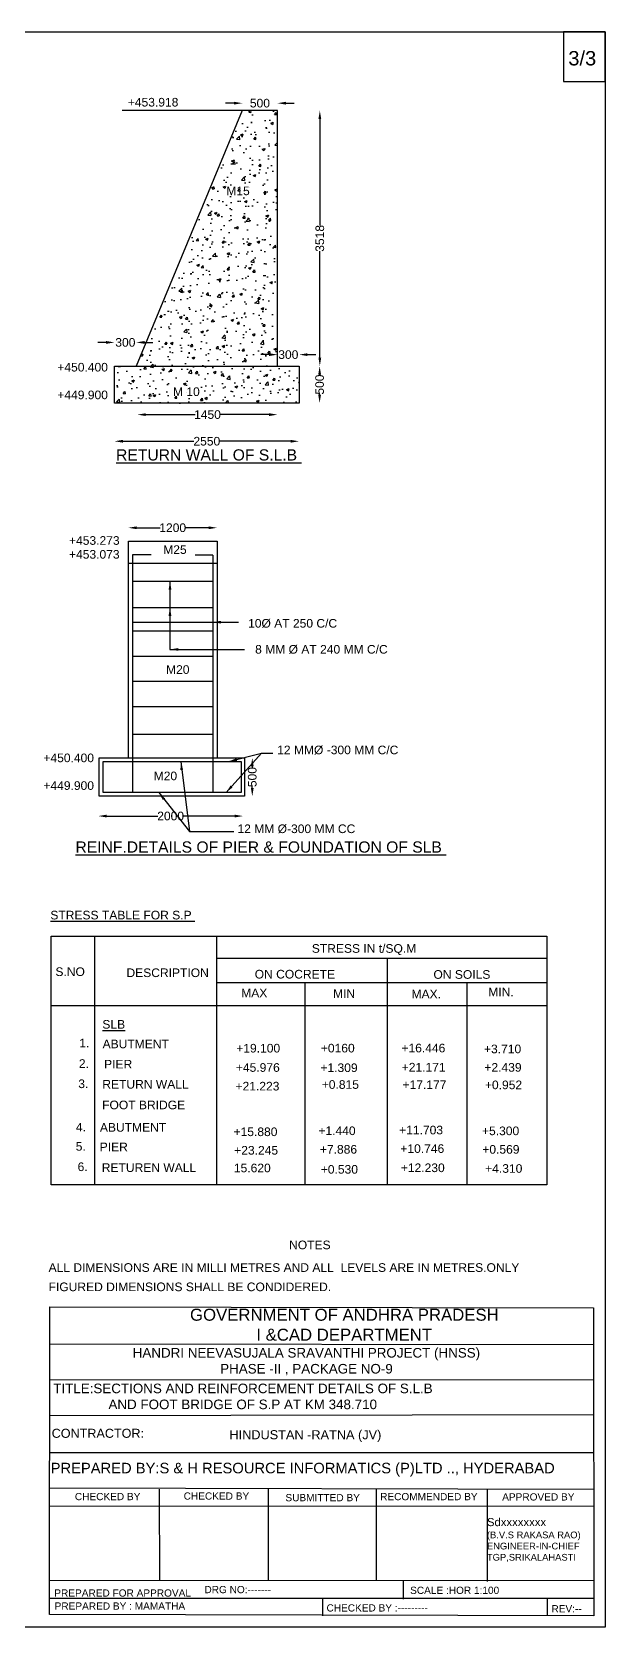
# Model space of a CAD drawing. Header units: millimetres. Extents: x 1624337 to 2150848, y 45237321 to 45570368.
# Drawn here: x 2031247 to 2150848, y 45237321 to 45570368 of the extents above; entities that cross this region are included whole.
import ezdxf

# ---------------------------------------------------------------- set-up
doc = ezdxf.new("R2010")
doc.units = ezdxf.units.MM
doc.header["$MEASUREMENT"] = 0
for name, color, linetype in [('DIMENSIONS', 7, 'Continuous'), ('DRAWING', 2, 'Continuous'), ('TEXT', 7, 'Continuous')]:
    doc.layers.add(name, color=color, linetype=linetype)
doc.styles.get("Standard").update_dxf_attribs({"font": 'arial.ttf', "height": 1800})
doc.dimstyles.get("Standard").update_dxf_attribs({"dimtxt": 1800, "dimasz": 1750, "dimexe": 0.18, "dimexo": 0.0625, "dimgap": 0.09, "dimtad": 0, "dimdec": 0, "dimzin": 0, "dimdsep": 46, "dimtxsty": 'Standard', "dimcen": 0.09, "dimse1": 1, "dimse2": 1, "dimadec": 0, "dimazin": 0, "dimtfac": 1, "dimtdec": 0, "dimtofl": 0, "dimtmove": 0, "dimatfit": 3, "dimfxl": 1, "dimtolj": 1, "dimtzin": 0, "dimarcsym": 0})
pattern_1 = [(50, (0, 0), (5379.45137, -470.641), [562.5, -6187.5]), (355, (0, 0), (-1040.635, 5641.441), [450, -4950]), (100.4514, (448.3, -39), (4338.82036, 5170.79657), [478.0514, -5258.56584]), (46.1842, (0, 1500), (8004.3079, -1241.3926), [843.75, -9281.25]), (96.6356, (667, 1396.6), (7009.9703, 7305.884), [717.0772, -7887.8475]), (351.1842, (0, 1500), (7009.9646, 7305.8895), [675, -7425]), (21, (750, 1125), (4476.8029, -3019.6417), [562.5, -6187.5]), (326, (750, 1125), (1824.865, 5438.62534), [450, -4950]), (71.4514, (1123, 873.4), (6301.6697, 2418.9787), [478.0514, -5258.56584]), (37.5, (0, 0), (91.198915, 2496.7039), [0, -4890, 0, -5025, 0, -4968.75]), (7.5, (0, 0), (1973.02153, 2958.08784), [0, -2865, 0, -4777.5, 0, -1893.75]), (327.5, (-1672.5, 0), (4003.66827, -169.16154), [0, -1875, 0, -5850, 0, -7762.5]), (317.5, (-2422.5, 0), (4373.89627, 750.78737), [0, -2437.5, 0, -3885, 0, -5512.5])]

# ---------------------------------------------------------------- blocks, each defined once
blk = doc.blocks.new('*D86')
at = {"layer": 'Defpoints', "color": 0, "transparency": 16777216}
for p in [(2082501, 45555484), (2075151, 45553932), (2082501, 45553932)]:
    blk.add_point(p, dxfattribs=at)
at = {"layer": 'TEXT', "color": 0, "lineweight": -2, "transparency": 16777216}
for p, q in [((2073401, 45555484), (2071651, 45555484)), ((2084251, 45555484), (2086001, 45555484))]:
    blk.add_line(p, q, dxfattribs=at)
at = {"layer": 'TEXT', "color": 0, "transparency": 16777216}
for points in [[(2073401, 45555776), (2073401, 45555192), (2075151, 45555484)], [(2084251, 45555776), (2084251, 45555192), (2082501, 45555484)]]:
    blk.add_solid(points, dxfattribs=at)
at = {"layer": 'TEXT', "color": 0, "transparency": 16777216, "insert": (2078826, 45555484), "char_height": 1800, "attachment_point": 5}
blk.add_mtext('\\A1;500', dxfattribs=at)
blk = doc.blocks.new('*D87')
at = {"layer": 'Defpoints', "color": 0, "transparency": 16777216}
for p in [(2081979, 45553932), (2082501, 45500584), (2091326, 45500584)]:
    blk.add_point(p, dxfattribs=at)
at = {"layer": 'TEXT', "color": 0, "lineweight": -2, "transparency": 16777216}
for p, q in [((2091326, 45552182), (2091326, 45529947)), ((2091326, 45502334), (2091326, 45524569))]:
    blk.add_line(p, q, dxfattribs=at)
at = {"layer": 'TEXT', "color": 0, "transparency": 16777216}
for points in [[(2091035, 45552182), (2091618, 45552182), (2091326, 45553932)], [(2091035, 45502334), (2091618, 45502334), (2091326, 45500584)]]:
    blk.add_solid(points, dxfattribs=at)
at = {"layer": 'TEXT', "color": 0, "transparency": 16777216, "insert": (2091326, 45527258), "char_height": 1800, "attachment_point": 5, "rotation": 90}
blk.add_mtext('\\A1;3518', dxfattribs=at)
blk = doc.blocks.new('*D88')
at = {"layer": 'Defpoints', "color": 0, "transparency": 16777216}
for p in [(2087001, 45500584), (2087001, 45492875), (2091282, 45492875)]:
    blk.add_point(p, dxfattribs=at)
at = {"layer": 'TEXT', "color": 0, "lineweight": -2, "transparency": 16777216}
for p, q in [((2091282, 45498834), (2091282, 45498715)), ((2091282, 45494625), (2091282, 45494744))]:
    blk.add_line(p, q, dxfattribs=at)
at = {"layer": 'TEXT', "color": 0, "transparency": 16777216}
for points in [[(2090990, 45498834), (2091574, 45498834), (2091282, 45500584)], [(2090990, 45494625), (2091574, 45494625), (2091282, 45492875)]]:
    blk.add_solid(points, dxfattribs=at)
at = {"layer": 'TEXT', "color": 0, "transparency": 16777216, "insert": (2091282, 45496730), "char_height": 1800, "attachment_point": 5, "rotation": 90}
blk.add_mtext('\\A1;500', dxfattribs=at)
blk = doc.blocks.new('*D89')
at = {"layer": 'Defpoints', "color": 0, "transparency": 16777216}
for p in [(2087001, 45502987), (2082501, 45500584), (2087001, 45500584)]:
    blk.add_point(p, dxfattribs=at)
at = {"layer": 'TEXT', "color": 0, "lineweight": -2, "transparency": 16777216}
for p, q in [((2080751, 45502987), (2079001, 45502987)), ((2088751, 45502987), (2090501, 45502987))]:
    blk.add_line(p, q, dxfattribs=at)
at = {"layer": 'TEXT', "color": 0, "transparency": 16777216}
for points in [[(2080751, 45503279), (2080751, 45502695), (2082501, 45502987)], [(2088751, 45503279), (2088751, 45502695), (2087001, 45502987)]]:
    blk.add_solid(points, dxfattribs=at)
at = {"layer": 'TEXT', "color": 0, "transparency": 16777216, "insert": (2084751, 45502987), "char_height": 1800, "attachment_point": 5}
blk.add_mtext('\\A1;300', dxfattribs=at)
blk = doc.blocks.new('*D90')
at = {"layer": 'Defpoints', "color": 0, "transparency": 16777216}
for p in [(2053009, 45505534), (2048484, 45500584), (2053009, 45500584)]:
    blk.add_point(p, dxfattribs=at)
at = {"layer": 'TEXT', "color": 0, "lineweight": -2, "transparency": 16777216}
for p, q in [((2046734, 45505534), (2044984, 45505534)), ((2054759, 45505534), (2056509, 45505534))]:
    blk.add_line(p, q, dxfattribs=at)
at = {"layer": 'TEXT', "color": 0, "transparency": 16777216}
for points in [[(2046734, 45505826), (2046734, 45505242), (2048484, 45505534)], [(2054759, 45505826), (2054759, 45505242), (2053009, 45505534)]]:
    blk.add_solid(points, dxfattribs=at)
at = {"layer": 'TEXT', "color": 0, "transparency": 16777216, "insert": (2050747, 45505534), "char_height": 1800, "attachment_point": 5}
blk.add_mtext('\\A1;300', dxfattribs=at)
blk = doc.blocks.new('*D91')
at = {"layer": 'Defpoints', "color": 0, "transparency": 16777216}
for p in [(2053262, 45500584), (2082501, 45500584), (2082501, 45490463)]:
    blk.add_point(p, dxfattribs=at)
at = {"layer": 'TEXT', "color": 0, "lineweight": -2, "transparency": 16777216}
for p, q in [((2055012, 45490463), (2065281, 45490463)), ((2080751, 45490463), (2070482, 45490463))]:
    blk.add_line(p, q, dxfattribs=at)
at = {"layer": 'TEXT', "color": 0, "transparency": 16777216}
for points in [[(2055012, 45490754), (2055012, 45490171), (2053262, 45490463)], [(2080751, 45490754), (2080751, 45490171), (2082501, 45490463)]]:
    blk.add_solid(points, dxfattribs=at)
at = {"layer": 'TEXT', "color": 0, "transparency": 16777216, "insert": (2067881, 45490463), "char_height": 1800, "attachment_point": 5}
blk.add_mtext('\\A1;1450', dxfattribs=at)
blk = doc.blocks.new('*D92')
at = {"layer": 'Defpoints', "color": 0, "transparency": 16777216}
for p in [(2048484, 45492875), (2087001, 45492875), (2048484, 45484899)]:
    blk.add_point(p, dxfattribs=at)
at = {"layer": 'TEXT', "color": 0, "lineweight": -2, "transparency": 16777216}
for p, q in [((2050234, 45484899), (2065042, 45484899)), ((2085251, 45484899), (2070442, 45484899))]:
    blk.add_line(p, q, dxfattribs=at)
at = {"layer": 'TEXT', "color": 0, "transparency": 16777216}
for points in [[(2050234, 45485191), (2050234, 45484608), (2048484, 45484899)], [(2085251, 45485191), (2085251, 45484608), (2087001, 45484899)]]:
    blk.add_solid(points, dxfattribs=at)
at = {"layer": 'TEXT', "color": 0, "transparency": 16777216, "insert": (2067742, 45484899), "char_height": 1800, "attachment_point": 5}
blk.add_mtext('\\A1;2550', dxfattribs=at)
blk = doc.blocks.new('*D93')
at = {"layer": 'Defpoints', "color": 0, "transparency": 16777216}
for p in [(2069872, 45466842), (2051372, 45464051), (2069872, 45464051)]:
    blk.add_point(p, dxfattribs=at)
at = {"layer": 'TEXT', "color": 0, "lineweight": -2, "transparency": 16777216}
for p, q in [((2053122, 45466842), (2058022, 45466842)), ((2068122, 45466842), (2063222, 45466842))]:
    blk.add_line(p, q, dxfattribs=at)
at = {"layer": 'TEXT', "color": 0, "transparency": 16777216}
for points in [[(2053122, 45467133), (2053122, 45466550), (2051372, 45466842)], [(2068122, 45467133), (2068122, 45466550), (2069872, 45466842)]]:
    blk.add_solid(points, dxfattribs=at)
at = {"layer": 'TEXT', "color": 0, "transparency": 16777216, "insert": (2060622, 45466842), "char_height": 1800, "attachment_point": 5}
blk.add_mtext('\\A1;1200', dxfattribs=at)
blk = doc.blocks.new('*D94')
at = {"layer": 'Defpoints', "color": 0, "transparency": 16777216}
for p in [(2045096, 45407050), (2075291, 45407050), (2075291, 45406651)]:
    blk.add_point(p, dxfattribs=at)
at = {"layer": 'TEXT', "color": 0, "lineweight": -2, "transparency": 16777216}
for p, q in [((2046846, 45406651), (2057493, 45406651)), ((2073541, 45406651), (2062894, 45406651))]:
    blk.add_line(p, q, dxfattribs=at)
at = {"layer": 'TEXT', "color": 0, "transparency": 16777216}
for points in [[(2046846, 45406942), (2046846, 45406359), (2045096, 45406651)], [(2073541, 45406942), (2073541, 45406359), (2075291, 45406651)]]:
    blk.add_solid(points, dxfattribs=at)
at = {"layer": 'TEXT', "color": 0, "transparency": 16777216, "insert": (2060194, 45406651), "char_height": 1800, "attachment_point": 5}
blk.add_mtext('\\A1;2000', dxfattribs=at)
blk = doc.blocks.new('*D95')
at = {"layer": 'Defpoints', "color": 0, "transparency": 16777216}
for p in [(2075585, 45418803), (2077230, 45418803), (2075585, 45410773)]:
    blk.add_point(p, dxfattribs=at)
at = {"layer": 'TEXT', "color": 0, "lineweight": -2, "transparency": 16777216}
for p, q in [((2077230, 45417053), (2077230, 45416773)), ((2077230, 45412523), (2077230, 45412802))]:
    blk.add_line(p, q, dxfattribs=at)
at = {"layer": 'TEXT', "color": 0, "transparency": 16777216}
for points in [[(2076938, 45417053), (2077521, 45417053), (2077230, 45418803)], [(2076938, 45412523), (2077521, 45412523), (2077230, 45410773)]]:
    blk.add_solid(points, dxfattribs=at)
at = {"layer": 'TEXT', "color": 0, "transparency": 16777216, "insert": (2077230, 45414788), "char_height": 1800, "attachment_point": 5, "rotation": 90}
blk.add_mtext('\\A1;500', dxfattribs=at)

msp = doc.modelspace()

# ---------------------------------------------------------------- hatches: boundary and pattern name
at = {"layer": 'DRAWING'}
h = msp.add_hatch(dxfattribs=at)
h.set_pattern_fill('AR-CONC', color=0, scale=750, style=0)
h.set_pattern_definition(pattern_1)
h.paths.add_polyline_path([(2082501.1, 45553932.4), (2075150.8, 45553932.4), (2053008.9, 45500583.9), (2082501.1, 45500583.9)])
h = msp.add_hatch(dxfattribs=at)
h.set_pattern_fill('AR-CONC', color=0, scale=750, style=0)
h.set_pattern_definition(pattern_1)
h.paths.add_polyline_path([(2087000.5, 45500583.9), (2048484.2, 45500583.9), (2048484.2, 45492875.5), (2087000.5, 45492875.5)])

# ---------------------------------------------------------------- linework, layer by layer
at = {"layer": 'DRAWING', "color": 0}
for points in [[(1624337.2, 45570367.6), (2150848.4, 45570367.6), (2150848.4, 45237321.2), (1624337.2, 45237321.2)], [(2048484.2, 45500583.9), (2087000.5, 45500583.9), (2087000.5, 45492875.5), (2048484.2, 45492875.5)], [(2045295.3, 45418802.5), (2075585.4, 45418802.5), (2075585.4, 45410772.7), (2045295.3, 45410772.7)], [(2046109.4, 45418016), (2074876.3, 45418016), (2074876.3, 45411546), (2046109.4, 45411546)]]:
    msp.add_lwpolyline(points, close=True, dxfattribs=at)
at = {"layer": 'DRAWING'}
msp.add_lwpolyline([(2150848.4, 45570367.6), (2142157.9, 45570367.6), (2142157.9, 45560013), (2150848.4, 45560013)], close=True, dxfattribs=at)
at = {"layer": 'DRAWING', "color": 0}
for points in [[(2082501.1, 45500583.9), (2082501.1, 45553932.4), (2050050.4, 45553932.4)], [(2075150.8, 45553932.4), (2053008.9, 45500583.9)], [(2051372.4, 45418802.5), (2051372.4, 45464051.3), (2069871.7, 45464051.3), (2069871.7, 45418802.5)], [(2052273.3, 45411546), (2052273.3, 45461247.9)], [(2052273.3, 45461247.9), (2056097.4, 45461247.9)], [(2068970.8, 45461096.1), (2065287.4, 45461096.1)], [(2068970.8, 45461096.1), (2068970.8, 45411546)], [(2051372.4, 45459440.4), (2069871.7, 45459440.4)], [(2052273.3, 45455671.3), (2068970.8, 45455671.3)], [(2052273.3, 45450201.8), (2068970.8, 45450201.8)], [(2052273.3, 45447131.1), (2068970.8, 45447131.1)], [(2052273.3, 45445308), (2068970.8, 45445308)], [(2052273.3, 45440057.3), (2068970.8, 45440057.3)], [(2052273.3, 45434779.7), (2068970.8, 45434779.7)], [(2052273.3, 45429550), (2068970.8, 45429550)], [(2052273.3, 45423721), (2068970.8, 45423721)]]:
    msp.add_lwpolyline(points, dxfattribs=at)
at = {"layer": 'TEXT', "color": 0}
for points in [[(2035277.9, 45381547.1), (2138677.5, 45381547.1), (2138677.5, 45329657.5), (2035277.9, 45329657.5)], [(2034953.8, 45304178.3), (2148414.8, 45304002.7), (2148529.9, 45239659.6), (2034928.1, 45239941)]]:
    msp.add_lwpolyline(points, close=True, dxfattribs=at)
for points in [[(2044308.1, 45381547.1), (2044308.1, 45329657.5)], [(2069799.4, 45329657.5), (2069799.4, 45381547.1)], [(2069799.4, 45376982.9), (2138677.5, 45376982.9)], [(2105461.5, 45329657.5), (2105461.5, 45376982.9)], [(2138677.5, 45371838.8), (2069799.4, 45371838.8)], [(2088209.8, 45371838.8), (2088209.8, 45329657.5)], [(2122069.5, 45329657.5), (2122069.5, 45371838.8)], [(2035277.9, 45367080.5), (2138677.5, 45367080.5)], [(2034950.8, 45296494.3), (2148428.5, 45296302.2)], [(2034947.7, 45288963.2), (2148441.6, 45289010.4)], [(2034944.7, 45281507.1), (2148454.6, 45281710.1)], [(2034941.6, 45273778.6), (2148468.8, 45273772.4)], [(2034938.7, 45266389.2), (2148482.5, 45266138.4)], [(2057807.6, 45266135.5), (2057874.8, 45247080.8)], [(2080569.9, 45266135.5), (2080569.9, 45247017.7)], [(2103134.8, 45247017.7), (2103134.8, 45266135.5)], [(2126229.7, 45266135.5), (2126229.7, 45246875.6)], [(2034937.2, 45262659.6), (2148488.9, 45262551.2)], [(2034930.9, 45247090), (2148516.7, 45247044.4)], [(2108709, 45247017.7), (2108709, 45243157)], [(2034929.4, 45243384.2), (2148523.3, 45243349.8)], [(2091867.8, 45243157), (2091867.8, 45239659.6)], [(2138812.5, 45239659.6), (2138812.5, 45243157)]]:
    msp.add_lwpolyline(points, dxfattribs=at)

# ---------------------------------------------------------------- texts
for s, height, p in [('3/3', 3000, (2143175.9, 45563370.3)), ('+453.918', 1800, (2051254.4, 45554789.5)), ('M15', 1800, (2071809.6, 45536279.6)), ('+450.400', 1800, (2036550.5, 45499464.7)), ('+449.900', 1800, (2036550.5, 45493681.6)), ('M 10', 1800, (2060682.8, 45494353)), ('%%URETURN WALL OF S.L.B ', 2340.059, (2048808.2, 45480882.1)), ('+453.273', 1800, (2038986.2, 45463285.3)), ('+453.073', 1800, (2038986.2, 45460393.8)), ('M25', 1800, (2058649.2, 45461382.9)), ('10Ø AT 250 C/C ', 1800, (2076352.5, 45445989.9)), ('8 MM Ø AT 240 MM C/C', 1800, (2077825.2, 45440565.3)), ('M20', 1800, (2059236.6, 45436339.8)), ('12 MMØ -300 MM C/C', 1800, (2082427.4, 45419553.6)), ('+450.400', 1800, (2033644, 45417898.7)), ('M20', 1800, (2056655, 45414129)), ('+449.900', 1800, (2033644, 45412115.6)), ('12 MM Ø-300 MM CC', 1800, (2074143.4, 45403096)), ('%%UREINF.DETAILS OF PIER & FOUNDATION OF SLB ', 2340.059, (2040326.8, 45399017.8)), ('%%USTRESS TABLE FOR S.P ', 1800, (2035093.9, 45385074.2)), ('STRESS IN t/SQ.M', 1800, (2089651.8, 45378106.3)), ('S.NO', 1800, (2036152.1, 45373259.5)), ('DESCRIPTION ', 1800, (2050977.7, 45373037.3)), ('ON COCRETE ', 1800, (2077739.5, 45372735.9)), ('ON SOILS ', 1800, (2115031.5, 45372676.5)), ('MAX ', 1800, (2074915.2, 45368816.3)), ('MIN ', 1800, (2094082.2, 45368687.5)), ('MAX.', 1800, (2110458.8, 45368595.6)), ('MIN.', 1800, (2126469.9, 45369043.7)), ('%%USLB', 1800, (2045945.6, 45362266.3)), ('1.', 1800, (2041133.5, 45358370.7)), ('ABUTMENT ', 1800, (2045999.2, 45358176.5)), ('+19.100', 1800, (2073890.1, 45357284.9)), ('+0160', 1800, (2091537.5, 45357300.2)), ('+16.446', 1800, (2108356.6, 45357318.1)), ('+3.710', 1800, (2125581.1, 45357130.8)), ('2.', 1800, (2041049.9, 45354078.4)), ('PIER ', 1800, (2046310.5, 45353952.9)), ('+45.976', 1800, (2073808.2, 45353256)), ('+1.309', 1800, (2091450.1, 45353209.3)), ('+21.171', 1800, (2108413, 45353315.8)), ('+2.439', 1800, (2125662.8, 45353284.4)), ('3.', 1800, (2040918.2, 45349858.4)), ('RETURN WALL', 1800, (2045936.5, 45349755.6)), ('+21.223', 1800, (2073734.4, 45349358.6)), ('+0.815', 1800, (2091728, 45349700.8)), ('+17.177', 1800, (2108585.9, 45349658.9)), ('+0.952', 1800, (2125774.1, 45349629.1)), ('FOOT BRIDGE ', 1800, (2045900.6, 45345438.3)), ('4.', 1800, (2040424.3, 45340800)), ('ABUTMENT ', 1800, (2045436.2, 45340750.2)), ('+15.880', 1800, (2073324, 45339834.4)), ('+1.440', 1800, (2091031, 45340047.7)), ('+11.703', 1800, (2107878.1, 45340197.6)), ('+5.300', 1800, (2125166.9, 45340026.3)), ('5.', 1800, (2040391.2, 45336780.8)), ('PIER ', 1800, (2045394.5, 45336677)), ('+23.245', 1800, (2073460.4, 45335970.3)), ('+7.886', 1800, (2091339.7, 45336173.6)), ('+10.746', 1800, (2108128.3, 45336323.1)), ('+0.569', 1800, (2125232.1, 45336162.9)), ('6.', 1800, (2040786.9, 45332533.7)), ('RETUREN WALL ', 1800, (2045823.4, 45332345)), ('15.620', 1800, (2073391.2, 45332275.1)), ('+0.530', 1800, (2091525.6, 45331992.6)), ('+12.230', 1800, (2108223.7, 45332316.8)), ('+4.310', 1800, (2125826.3, 45332167.9)), ('NOTES ', 1800, (2084913.2, 45316215.3)), ('ALL DIMENSIONS ARE IN MILLI METRES AND ALL  LEVELS ARE IN METRES.ONLY ', 1800, (2034728.2, 45311490.3)), ('FIGURED DIMENSIONS SHALL BE CONDIDERED.', 1800, (2034728.2, 45307457.5)), ('CONTRACTOR:', 1882.153, (2035366.5, 45276841)), ('HINDUSTAN -RATNA (JV)', 1900, (2072461.6, 45276535.5)), ('CHECKED BY', 1505.72, (2040212, 45263820.6)), ('CHECKED BY', 1505.72, (2062912.3, 45263933.9)), ('SUBMITTED BY', 1505.723, (2084146.5, 45263594.2)), ('RECOMMENDED BY', 1505.723, (2103907.1, 45263807.1)), ('APPROVED BY', 1505.723, (2129379.8, 45263751.2)), ('PREPARED FOR APPROVAL ', 1505.723, (2035918.8, 45243687.5)), ('DRG NO:-------', 1505.723, (2067243.8, 45244402.7)), ('SCALE :HOR 1:100', 1505.723, (2110168.4, 45244248.4)), ('PREPARED BY : MAMATHA ', 1505.723, (2035990, 45240969.4)), ('CHECKED BY :---------', 1505.723, (2092717.6, 45240573)), ('REV:--', 1505.72, (2139658.9, 45240399.2))]:
    msp.add_text(s, height=height, dxfattribs=at).set_placement(p)
at = {"layer": 'TEXT', "color": 0, "attachment_point": 1}
for s, insert, char_height, width in [('\\pi2497.8;GOVERNMENT OF ANDHRA PRADESH  \\P\\pi16336;I &CAD DEPARTMENT ', (2061739.7, 45303788.5), 2500, 68951.875), ('\\pi2059.7;HANDRI NEEVASUJALA SRAVANTHI PROJECT (HNSS) \\P\\pi20307;PHASE -II , PACKAGE NO-9', (2050223, 45295594.6), 2000, 76295.464), ('\\pi1141.4;TITLE:SECTIONS AND REINFORCEMENT DETAILS OF S.L.B \\P\\pi12664;AND FOOT BRIDGE OF S.P AT KM 348.710', (2034554.3, 45288155), 2000, 81243.297), ('PREPARED BY:S & H RESOURCE INFORMATICS (P)LTD .., HYDERABAD ', (2035153.8, 45271624.4), 2200, 109506.223), ('Sdxxxxxxxx \\P{\\H0.82648x;(B.V.S RAKASA RAO) ENGINEER-IN-CHIEF TGP,SRIKALAHASTI}', (2126191.4, 45260093.5), 1693.938, 20593.926)]:
    msp.add_mtext(s, dxfattribs=dict(at, insert=insert, char_height=char_height, width=width))

# ---------------------------------------------------------------- dimensions: what is measured, and where the dimension line sits
at = {"layer": 'TEXT', "color": 0}
for base, p1, p2, text, picture, middle in [((2082501.1, 45555484.1), (2075150.8, 45553932.4), (2082501.1, 45553932.4), '500', '*D86', (2078825.9, 45555484.1)), ((2053008.9, 45505534), (2048484.2, 45500583.9), (2053008.9, 45500583.9), '300', '*D90', (2050746.6, 45505534)), ((2087000.5, 45502987.1), (2082501.1, 45500583.9), (2087000.5, 45500583.9), '300', '*D89', (2084750.8, 45502987.1)), ((2082501.1, 45490462.6), (2053261.9, 45500583.9), (2082501.1, 45500583.9), '1450', '*D91', (2067881.5, 45490462.6)), ((2048484.2, 45484899.4), (2087000.5, 45492875.5), (2048484.2, 45492875.5), '2550', '*D92', (2067742.3, 45484899.4)), ((2069871.7, 45466841.8), (2051372.4, 45464051.3), (2069871.7, 45464051.3), '1200', '*D93', (2060622, 45466841.8)), ((2075291.1, 45406650.7), (2045096, 45407050.2), (2075291.1, 45407050.2), '2000', '*D94', (2060193.5, 45406650.7))]:
    dim = msp.add_linear_dim(base=base, p1=p1, p2=p2, text=text, dimstyle='Standard', dxfattribs=at)
    dim.commit()
    dim.dimension.update_dxf_attribs({"geometry": picture, "text_midpoint": middle})
for base, p1, p2, text, picture, middle in [((2091326.3, 45500583.9), (2081979, 45553932.4), (2082501.1, 45500583.9), '3518', '*D87', (2091326.3, 45527258.2)), ((2091281.9, 45492875.5), (2087000.5, 45500583.9), (2087000.5, 45492875.5), '500', '*D88', (2091281.9, 45496729.7)), ((2077229.6, 45418802.5), (2075585.4, 45410772.7), (2075585.4, 45418802.5), '500', '*D95', (2077229.6, 45414787.6))]:
    dim = msp.add_linear_dim(base=base, p1=p1, p2=p2, angle=90, text=text, dimstyle='Standard', dxfattribs=at)
    dim.commit()
    dim.dimension.update_dxf_attribs({"geometry": picture, "text_midpoint": middle})

# ---------------------------------------------------------------- leaders
at = {"layer": 'DIMENSIONS', "color": 0}
for points in [[(2060056.6, 45455671.3), (2060056.6, 45450201.8)], [(2060056.6, 45450201.8), (2060056.6, 45441435.6)], [(2068970.8, 45447131.1), (2074368.7, 45447131.1)], [(2060056.6, 45441435.6), (2075603.8, 45441435.6)], [(2062299.5, 45418016), (2064152.8, 45403392.3)], [(2071748.8, 45411546), (2079186.1, 45419777.4), (2081513, 45419777.4)], [(2072296.3, 45418016), (2079186.1, 45419777.4)], [(2057717.7, 45411546), (2064152.8, 45403392.3), (2073367.9, 45403392.3)]]:
    msp.add_leader(points, dimstyle='Standard', override={"dimgap": 0.09, "dimtad": 0}, dxfattribs=at)

doc.saveas('drawing.dxf')
